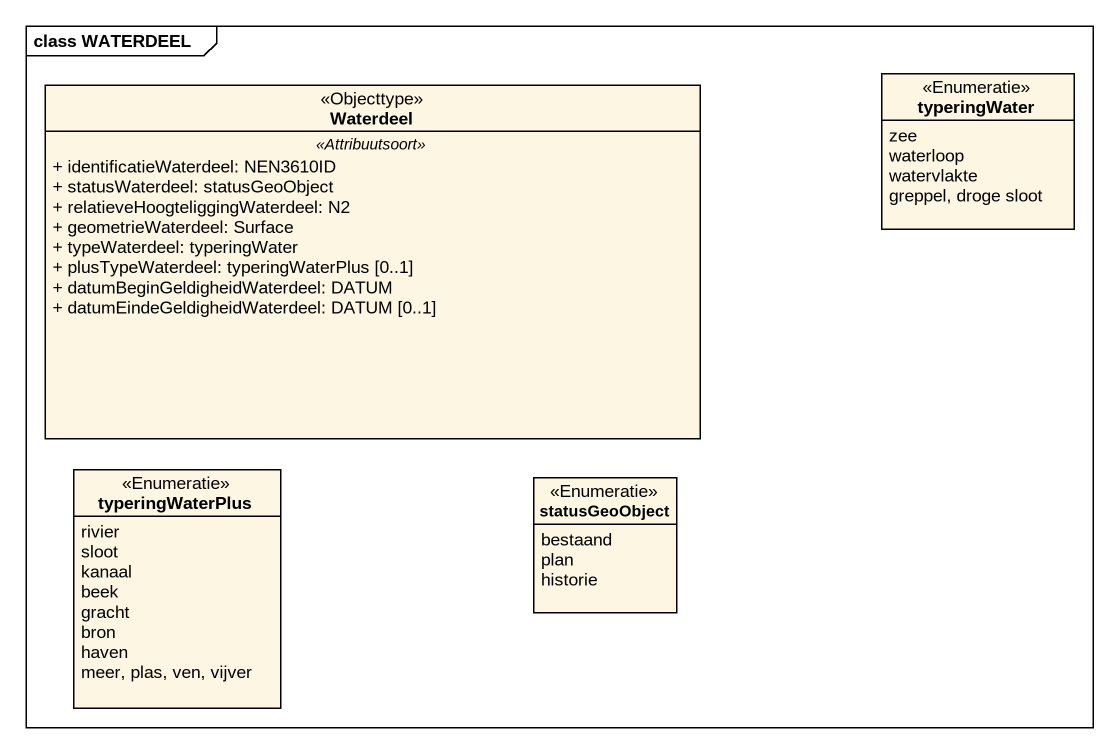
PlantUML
@startuml
mainframe class WATERDEEL
hide circle
hide empty members
skinparam classAttributeIconSize 0
enum typeringWater <<Enumeratie>> {
  zee
  waterloop
  watervlakte
  greppel, droge sloot
}
class Waterdeel <<Objecttype>> {
  .. <<Attribuutsoort>> ..
  + identificatieWaterdeel: NEN3610ID
  + statusWaterdeel: statusGeoObject
  + relatieveHoogteliggingWaterdeel: N2
  + geometrieWaterdeel: Surface
  + typeWaterdeel: typeringWater
  + plusTypeWaterdeel: typeringWaterPlus [0..1]
  + datumBeginGeldigheidWaterdeel: DATUM
  + datumEindeGeldigheidWaterdeel: DATUM [0..1]
}
enum typeringWaterPlus <<Enumeratie>> {
  rivier
  sloot
  kanaal
  beek
  gracht
  bron
  haven
  meer, plas, ven, vijver
}
enum statusGeoObject <<Enumeratie>> {
  bestaand
  plan
  historie
}
@enduml
